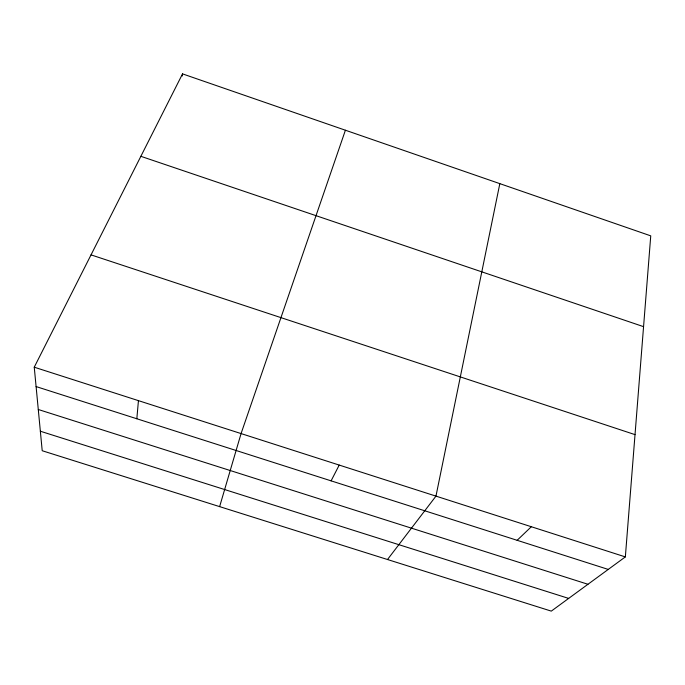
<?xml version="1.0" encoding="UTF-8"?>
<svg xmlns="http://www.w3.org/2000/svg" width="685" height="685" viewBox="0 0 685 685"><rect width="100%" height="100%" fill="white"/><g stroke="black" fill="none" stroke-linecap="round" stroke-linejoin="round"><path stroke-width="1.03" d="M625.345 556.905L650.75 235.854L182.535 73.877L34.25 367.203L42.213 450.73L551.288 611.123L625.345 556.905L34.25 367.203M136.829 418.766L138.439 400.639M182.304 75.992L182.535 73.877M499.827 183.64L435.96 496.128L387.505 559.517M219.628 506.626L241.069 433.579L345.411 130.227M331.095 480.844L339.221 465.081M517.141 540.302L531.329 526.731M40.355 431.233L568.653 598.407M38.283 409.493L587.961 584.279M36.099 386.571L608.246 569.423M91.036 254.871L635.021 434.632M140.862 156.317L643.566 326.659"/></g></svg>
